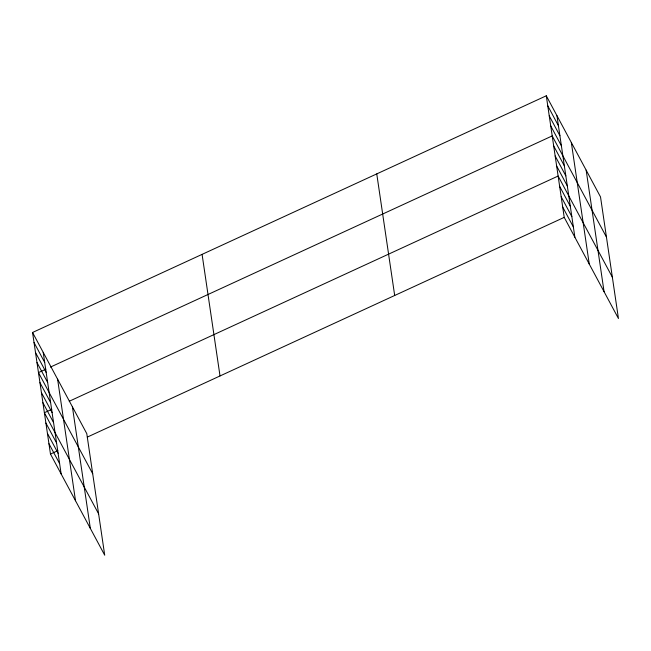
<?xml version="1.0" encoding="UTF-8"?>
<svg xmlns="http://www.w3.org/2000/svg" width="651" height="651" viewBox="0 0 651 651"><rect width="100%" height="100%" fill="white"/><g stroke="black" fill="none" stroke-linecap="round" stroke-linejoin="round"><path stroke-width="0.98" d="M32.55 332.482L86.778 433.623L104.713 555.205L50.477 454.064L32.55 332.482L546.287 95.795L600.523 196.936L618.45 318.518L564.222 217.377L546.287 95.795M45.839 369.207L38.466 372.6L92.702 473.741M50.444 367.083L552.203 135.921L606.439 237.062M51.755 409.333L44.382 412.726L98.618 513.867M69.258 401.26L558.119 176.039L612.355 277.18M50.477 454.064L57.849 450.663M87.34 437.081L564.222 217.377M547.768 105.828L558.428 125.708M549.249 115.854L559.909 135.742M550.722 125.887L561.39 145.767M553.684 145.946L564.344 165.834M555.165 155.98L565.825 175.86M556.646 166.013L567.306 185.893M559.648 186.373L570.309 206.261M561.17 196.708L571.83 216.596M562.692 207.042L573.352 226.93M34.031 342.507L44.691 362.395M35.512 352.541L46.172 372.421M36.985 362.574L47.645 382.454M39.947 382.633L50.607 402.513M41.428 392.667L52.088 412.547M42.901 402.692L53.569 422.58M45.912 423.06L56.572 442.94M47.433 433.395L58.094 453.275M48.955 443.73L59.615 463.61M586.144 170.123L604.071 291.705M571.326 142.496L589.261 264.078M556.947 115.683L574.882 237.265M376.758 173.898L394.685 295.481M202.087 254.378L220.014 375.952M72.399 406.81L90.334 528.392M57.589 379.175L75.516 500.757M43.21 352.362L61.145 473.944"/></g></svg>
